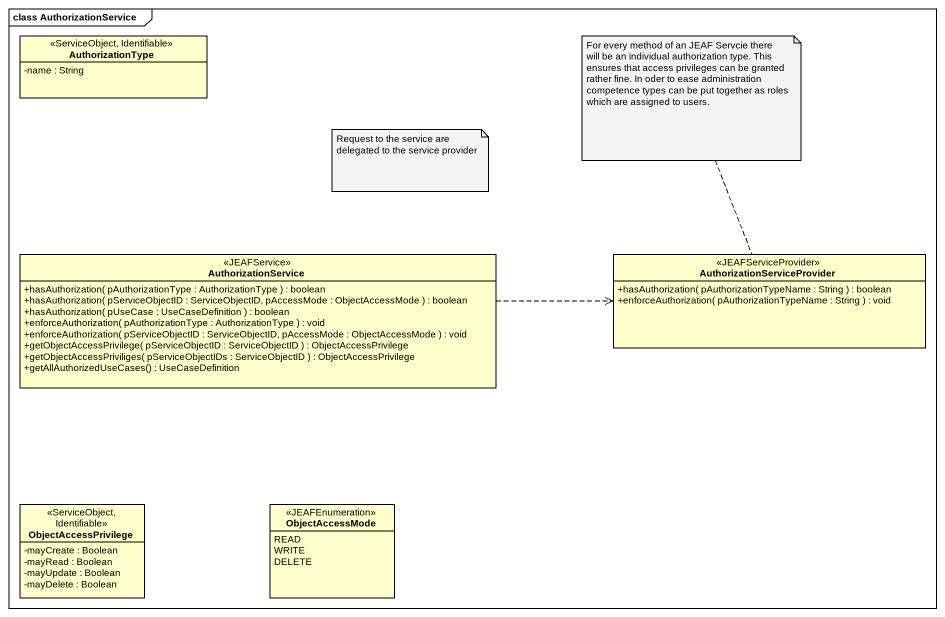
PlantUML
@startuml
mainframe class AuthorizationService
hide circle
hide empty members
skinparam classAttributeIconSize 0
class AuthorizationType <<ServiceObject, Identifiable>> {
  -name : String
}
interface AuthorizationService <<JEAFService>> {
  +hasAuthorization( pAuthorizationType : AuthorizationType ) : boolean
  +hasAuthorization( pServiceObjectID : ServiceObjectID, pAccessMode : ObjectAccessMode ) : boolean
  +hasAuthorization( pUseCase : UseCaseDefinition ) : boolean
  +enforceAuthorization( pAuthorizationType : AuthorizationType ) : void
  +enforceAuthorization( pServiceObjectID : ServiceObjectID, pAccessMode : ObjectAccessMode ) : void
  +getObjectAccessPrivilege( pServiceObjectID : ServiceObjectID ) : ObjectAccessPrivilege
  +getObjectAccessPriviliges( pServiceObjectIDs : ServiceObjectID ) : ObjectAccessPrivilege
  +getAllAuthorizedUseCases() : UseCaseDefinition
}
interface AuthorizationServiceProvider <<JEAFServiceProvider>> {
  +hasAuthorization( pAuthorizationTypeName : String ) : boolean
  +enforceAuthorization( pAuthorizationTypeName : String ) : void
}
class ObjectAccessPrivilege <<ServiceObject, Identifiable>> {
  -mayCreate : Boolean
  -mayRead : Boolean
  -mayUpdate : Boolean
  -mayDelete : Boolean
}
enum ObjectAccessMode <<JEAFEnumeration>> {
  READ
  WRITE
  DELETE
}
AuthorizationService .right.> AuthorizationServiceProvider
note top of AuthorizationServiceProvider : For every method of an JEAF Servcie there will be an individual authorization type. This ensures that access privileges can be granted rather fine. In oder to ease administration competence types can be put together as roles which are assigned to users.
note as N2
  Request to the service are delegated to the service provider
end note
@enduml
